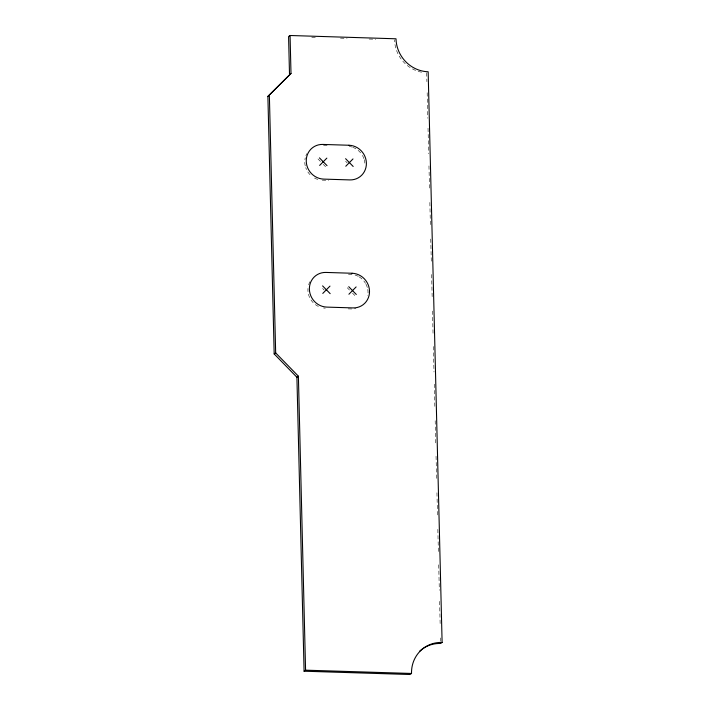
<?xml version="1.0" encoding="UTF-8"?>
<svg xmlns="http://www.w3.org/2000/svg" width="710" height="710" viewBox="0 0 710 710"><rect width="100%" height="100%" fill="white"/><g stroke="black" fill="none" stroke-linecap="round" stroke-linejoin="round"><path stroke-width="0.53" stroke-dasharray="3.55 2.66" d="M311.761 37.266L317.272 37.435M340.445 38.154L347.075 38.358M369.138 39.05L375.759 39.254M323.52 145.55L328.97 145.719M322.189 180.145L328.721 180.349M348.433 274.22L350.616 274.291A17.67 16.658 54.9 0 1 353.278 274.584M348.193 308.859L351.459 308.957A17.67 16.658 54.9 0 0 355.843 308.504M345.637 161.294L347.154 162.847M317.973 158.925L321.009 162.031M323.281 164.365L325.553 166.699M347.252 287.736L349.524 290.07M352.55 293.177L354.831 295.511M322.624 288.482L324.133 290.035M426.674 72.811L426.896 81.677M427.163 92.753L427.784 118.242M428.032 128.217L428.654 153.697M428.955 165.891L429.55 190.271M429.843 202.457L430.438 226.836M430.739 239.021L431.334 263.401M431.609 274.486L432.204 298.857M432.496 311.051L433.091 335.431M433.366 346.507L433.987 371.996M434.289 384.181L434.884 408.561M435.177 420.746L435.754 444.016M436.046 456.21L436.641 480.59M436.943 492.775L437.537 517.155M437.83 529.341L438.434 553.72M438.7 564.805L439.321 590.285M439.596 601.37L440.191 625.75M440.493 637.935L440.573 641.263M421.571 72.225A32.616 30.752 54.9 0 1 394.52 39.831M317.778 179.417A17.67 16.658 54.9 0 1 313.634 177.562M310.048 174.695A17.67 16.658 54.9 0 1 305.735 167.658M305.229 165.9A17.67 16.658 54.9 0 1 305.238 157.815M305.904 155.694A17.67 16.658 54.9 0 1 306.835 153.688M349.267 146.438A17.67 16.658 54.9 0 1 351.903 147.014M352.755 147.298A17.67 16.658 54.9 0 1 361.931 154.629M362.419 155.419A17.67 16.658 54.9 0 1 363.946 158.774M364.212 159.652A17.67 16.658 54.9 0 1 364.904 164.152M355.027 275.018A17.67 16.658 54.9 0 1 358.381 276.421M359.171 276.873A17.67 16.658 54.9 0 1 365.543 283.414M365.987 284.222A17.67 16.658 54.9 0 1 367.345 287.648M367.753 289.431A17.67 16.658 54.9 0 1 367.745 295.75M325.313 308.14A17.67 16.658 54.9 0 1 323.538 307.998M318.364 306.427A17.67 16.658 54.9 0 1 313.838 303.339M313.172 302.691A17.67 16.658 54.9 0 1 307.945 288.473M308.664 284.745A17.67 16.658 54.9 0 1 309.968 281.684"/><path stroke-width="1.06" d="M267.892 96.427L290.993 73.458L290.07 35.5L396.002 38.793A32.616 30.752 54.9 0 0 428.157 71.772L442.108 642.435A32.616 30.752 54.9 0 0 411.516 673.462L410.034 674.5L304.093 671.207L296.913 377.25L274.184 353.944L267.892 96.427L290.993 73.458M319.642 165.421L326.857 158.117M345.788 166.238L352.994 158.925M322.775 293.425L329.981 286.112M348.912 294.242L356.127 286.929M290.07 35.5L288.579 36.538L289.511 74.506M274.184 353.944L275.666 352.905L269.374 95.388M296.913 377.25L298.395 376.202L275.666 352.905M304.093 671.207L305.575 670.169L411.516 673.462M442.108 642.435L440.626 643.473A32.616 30.752 54.9 0 0 419.441 651.407M345.601 158.694L353.181 166.468M319.456 157.886L327.035 165.652M348.734 286.698L356.313 294.464M322.589 285.882L330.168 293.656M298.395 376.202L305.575 670.169M348.965 145.248L322.828 144.432A17.67 16.658 54.9 0 0 306.25 161.241A17.67 16.658 54.9 0 0 323.671 179.106L349.817 179.914A17.67 16.658 54.9 0 0 366.387 163.114A17.67 16.658 54.9 0 0 348.965 145.248M352.098 273.252L325.952 272.436A17.67 16.658 54.9 0 0 309.382 289.236A17.67 16.658 54.9 0 0 326.804 307.102L352.941 307.918A17.67 16.658 54.9 0 0 369.511 291.109A17.67 16.658 54.9 0 0 352.098 273.252"/></g></svg>
